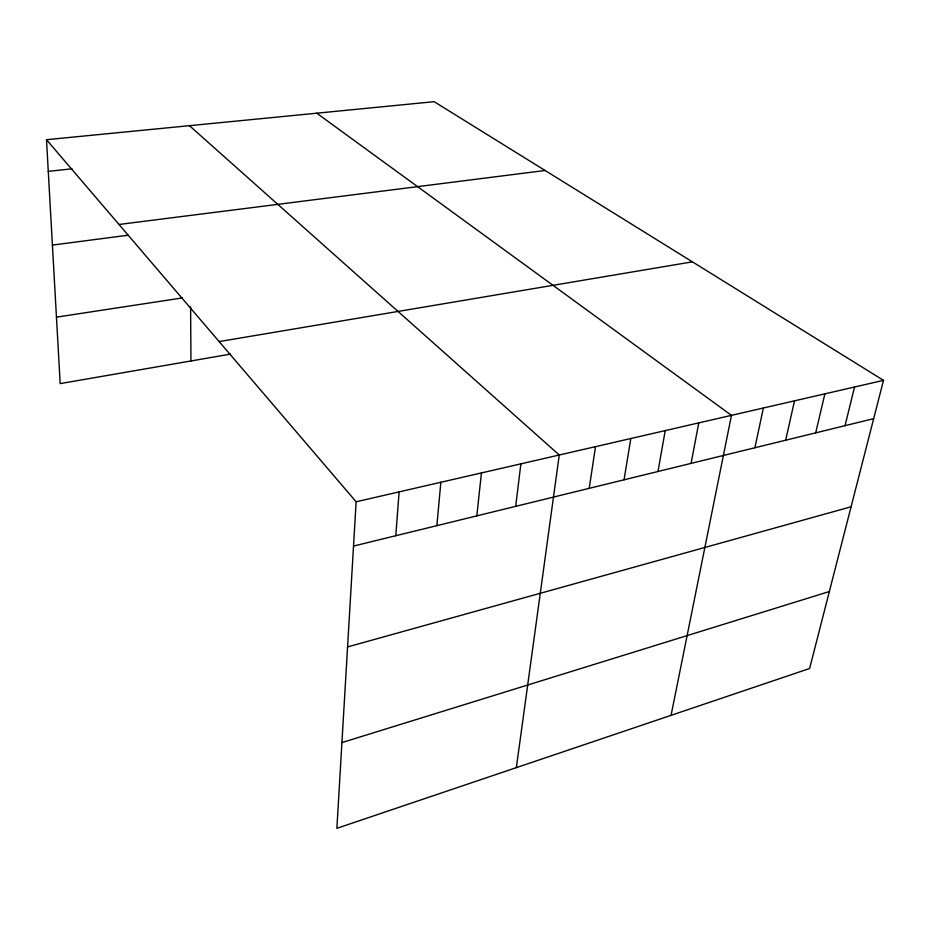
<?xml version="1.0" encoding="UTF-8"?>
<svg xmlns="http://www.w3.org/2000/svg" width="930" height="930" viewBox="0 0 930 930"><rect width="100%" height="100%" fill="white"/><g stroke="black" fill="none" stroke-linecap="round" stroke-linejoin="round"><path stroke-width="1.4" d="M46.5 139.698L356.132 501.781L336.869 828.316L809.623 668.496L883.5 380.347L434.147 101.684L46.5 139.698L60.183 383.613L230.535 354.109M395.785 535.715L399.11 491.889M436.868 525.659L440.855 482.275M476.811 515.871L481.438 472.928M515.673 506.35L520.881 463.849M516.348 767.634L559.255 455.014L189.453 125.678M589.213 488.343L595.502 446.667M624.042 479.81L630.819 438.53M657.987 471.487L665.229 430.613M691.095 463.384L698.767 422.883M671.065 715.333L731.468 415.361L316.77 113.193M754.904 447.749L763.379 408.014M785.664 440.216L794.499 400.842M815.703 432.857L824.875 393.843M845.033 425.673L854.542 387.02M341.926 742.582L829.351 591.538M347.564 646.931L851.09 506.78M353.516 546.073L873.677 418.651M356.132 501.781L883.5 380.347M219.143 341.589L692.397 261.842M56.451 317.153L182.35 297.937M52.406 245.09L128.177 235.209M119.005 224.479L545.085 170.492M48.279 171.364L71.982 168.807M190.604 306.853L190.952 360.968"/></g></svg>
